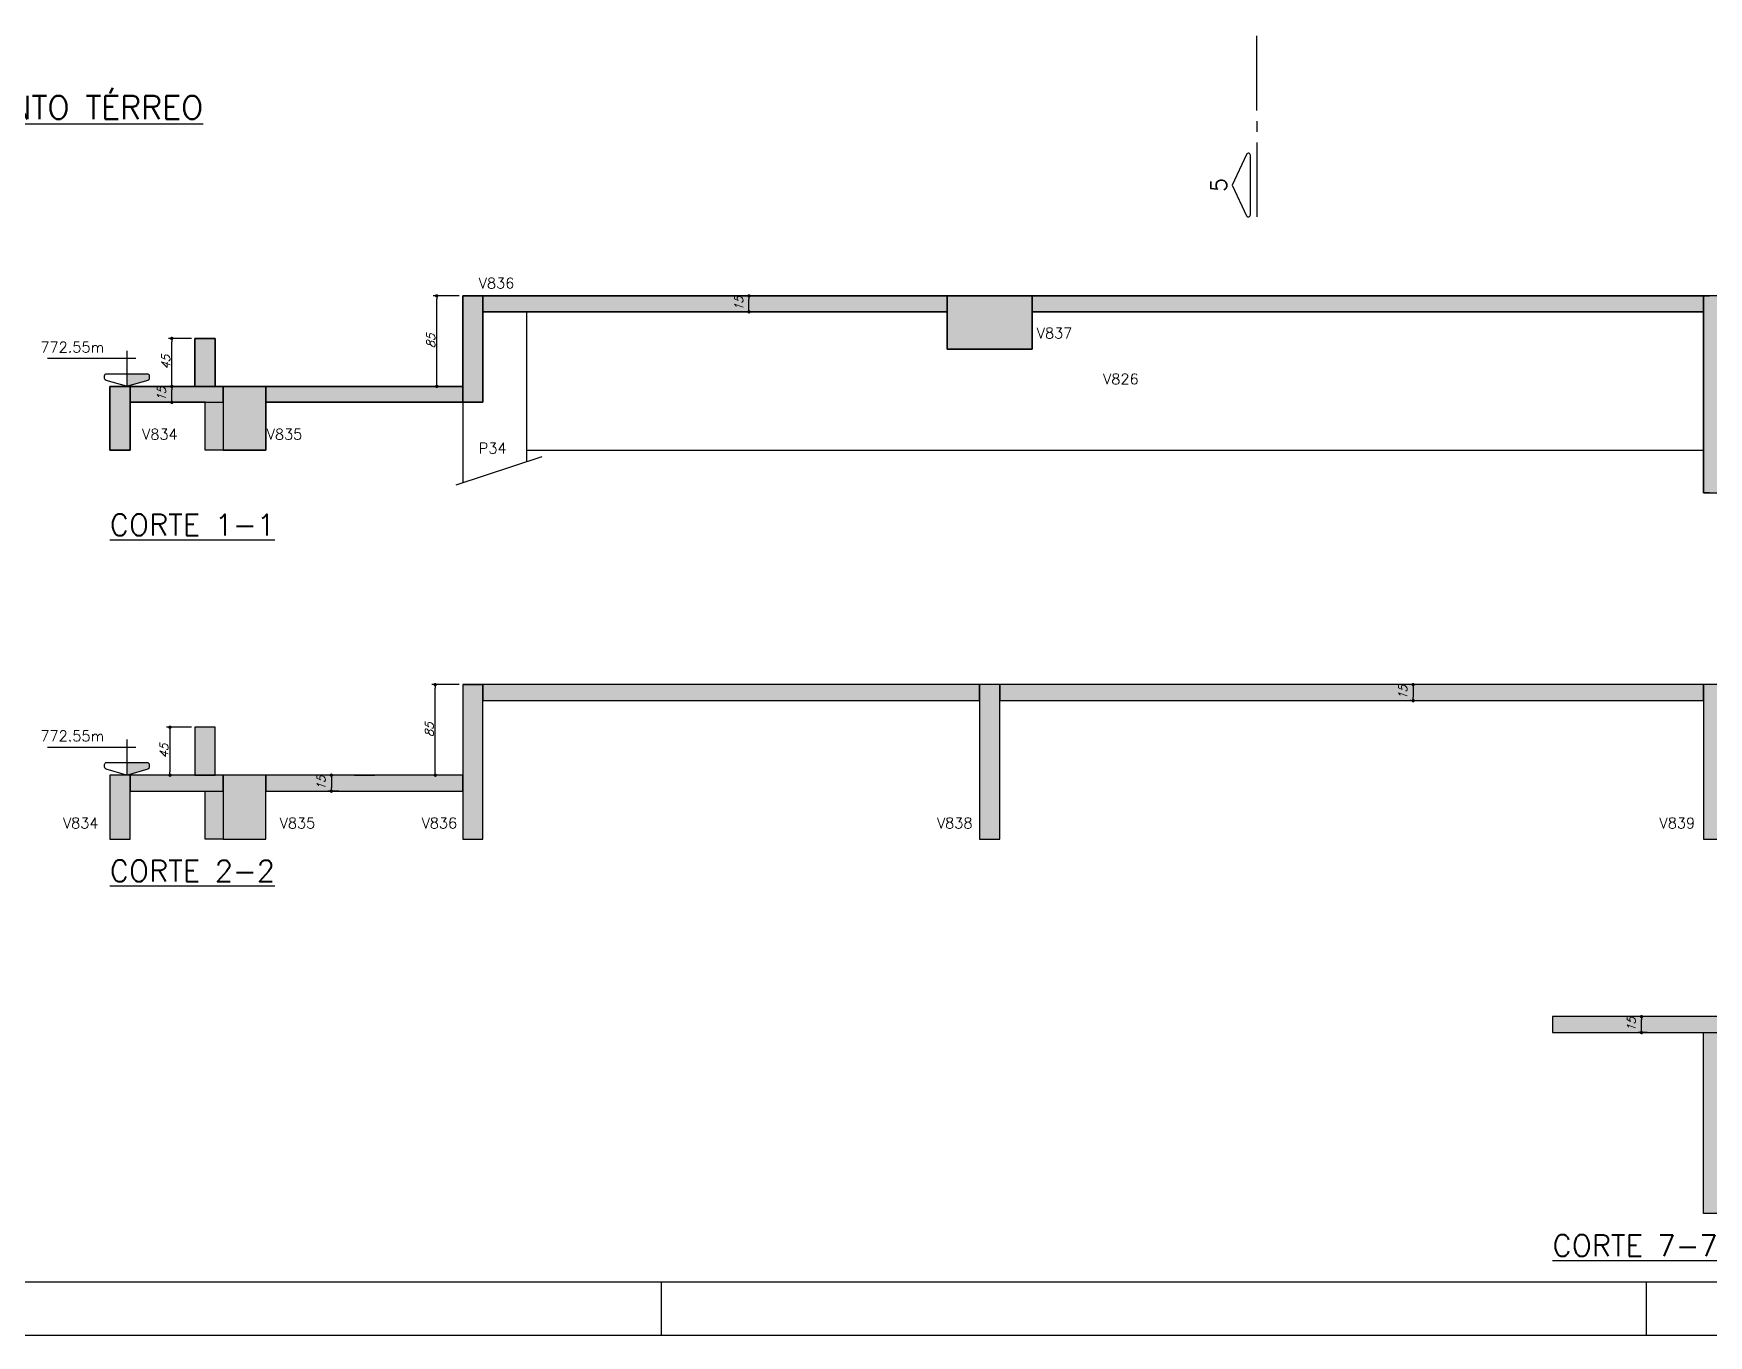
# Model space of a CAD drawing. Extents: x -5173 to 5397, y -2411 to 2089.
# Drawn here: x -3518 to -1945, y -2411 to -1189 of the extents above; entities that cross this region are included whole.
import ezdxf
from ezdxf.enums import TextEntityAlignment as Align

# ---------------------------------------------------------------- set-up
doc = ezdxf.new("R2010")
doc.units = 0
doc.header["$LTSCALE"] = 50
doc.header["$MEASUREMENT"] = 0
doc.layers.get('0').update_dxf_attribs({"linetype": 'CONTINUOUS'})
doc.layers.get('DEFPOINTS').update_dxf_attribs({"linetype": 'CONTINUOUS'})
for name, color, linetype in [('F-CORTE', 4, 'CONTINUOUS'), ('F-CORTE-INDICAÇÃO', 4, 'CONTINUOUS'), ('F-COTAS', 106, 'CONTINUOUS'), ('F-MARGEM', 1, 'CONTINUOUS'), ('F-NÍVEL-VISTA', 2, 'CONTINUOUS'), ('F-SOLIDO-CORTE', 71, 'CONTINUOUS'), ('F-TEXTO', 6, 'CONTINUOUS'), ('F-TEXTO-YELLOW', 2, 'CONTINUOUS'), ('F-VISTA', 1, 'CONTINUOUS')]:
    doc.layers.add(name, color=color, linetype=linetype)
doc.styles.add('CP-TEXT-INCL', font='simplex.shx', dxfattribs={"oblique": 20})
doc.styles.add('MCP', font='simplex.shx')
doc.styles.add('ROMANS', font='simplex.shx')
doc.dimstyles.new('CP-COTAS-50', dxfattribs={"dimscale": 0.64, "dimtxt": 12.5, "dimasz": 5, "dimexe": 5, "dimexo": 5, "dimgap": 2.5, "dimtad": 1, "dimdec": 1, "dimdsep": 46, "dimtxsty": 'CP-TEXT-INCL', "dimblk1": 'DOT', "dimblk2": 'DOT', "dimsah": 1, "dimcen": 9, "dimclrd": 256, "dimclre": 256, "dimclrt": 256, "dimadec": 0, "dimazin": 0, "dimtfac": 1, "dimtdec": 1, "dimtmove": 2, "dimatfit": 3, "dimldrblk": 'DOT', "dimfxl": 0, "dimtolj": 1, "dimarcsym": 0})

# ---------------------------------------------------------------- blocks, each defined once
blk = doc.blocks.new('A0-5L_900')
at = {"layer": 'F-MARGEM', "color": 2}
for p, q in [((44.9, 1), (44.9, 0)), ((63.4, 1), (63.4, 0))]:
    blk.add_line(p, q, dxfattribs=at)
blk.add_lwpolyline([(0, 0), (0, 90), (211.4, 90), (211.4, 0)], close=True, dxfattribs=at)
at = {"layer": 'F-MARGEM', "color": 7}
blk.add_lwpolyline([(2.5, 89), (210.4, 89), (210.4, 1), (2.5, 1)], close=True, dxfattribs=at)
blk = doc.blocks.new('*U218')
at = {"layer": 'F-CORTE-INDICAÇÃO'}
for p, q in [((-100, 0), (-170, 0)), ((-80, 0), (-90, 0)), ((-70, 0), (0, 0))]:
    blk.add_line(p, q, dxfattribs=at)
blk.add_lwpolyline([(-112, 6, 0.802585), (-111.2, 9.8), (-140, 23.3), (-168.8, 9.8, 0.802585), (-168, 6)], format="xyb", close=True, dxfattribs=at)
at = {"layer": 'F-CORTE-INDICAÇÃO', "style": 'ROMANS'}
blk.add_attdef('CORTE', text='', height=15, dxfattribs=at).set_placement((-140, 35.8), align=Align.MIDDLE_CENTER)
at = {"layer": 'F-CORTE-INDICAÇÃO', "color": 2, "style": 'ROMANS'}
blk.add_attdef('FOLHA', text='', height=12, dxfattribs=at).set_placement((-140, -10), align=Align.MIDDLE_CENTER)
blk = doc.blocks.new('_DOT')
at = {"color": 0, "linetype": 'ByBlock'}
blk.add_line((-0.5, 0), (-1, 0), dxfattribs=at)
at = {"color": 0, "linetype": 'ByBlock', "const_width": 0.5}
blk.add_lwpolyline([(-0.25, 0, 1), (0.25, 0, 1)], format="xyb", close=True, dxfattribs=at)
blk = doc.blocks.new('*D238')
at = {"layer": 'DEFPOINTS', "color": 0, "linetype": 'Continuous', "transparency": 16777216}
for p in [(-3388.3, -1475.2), (-3366.5, -1475.2), (-3366.5, -1520.2)]:
    blk.add_point(p, dxfattribs=at)
at = {"layer": 'F-COTAS', "linetype": 'Continuous', "lineweight": -2, "transparency": 16777216}
for p, q in [((-3369.7, -1475.2), (-3391.5, -1475.2)), ((-3388.3, -1517), (-3388.3, -1478.4)), ((-3369.7, -1520.2), (-3391.5, -1520.2))]:
    blk.add_line(p, q, dxfattribs=at)
at = {"layer": 'F-COTAS', "linetype": 'Continuous', "lineweight": -2, "transparency": 16777216, "xscale": 3.2, "yscale": 3.2, "zscale": 3.2}
for p, rotation in [((-3388.3, -1475.2), 90), ((-3388.3, -1520.2), 270)]:
    blk.add_blockref('_DOT', p, dxfattribs=dict(at, rotation=rotation))
at = {"layer": 'F-COTAS', "linetype": 'Continuous', "transparency": 16777216, "insert": (-3393.9, -1497.7), "char_height": 8, "attachment_point": 5, "rotation": 90, "style": 'CP-TEXT-INCL'}
blk.add_mtext('\\A1;45', dxfattribs=at)
blk = doc.blocks.new('*D239')
at = {"layer": 'DEFPOINTS', "color": 0, "linetype": 'Continuous', "transparency": 16777216}
for p in [(-3139.4, -1435.2), (-3115, -1435.2), (-3115.5, -1520.2)]:
    blk.add_point(p, dxfattribs=at)
at = {"layer": 'F-COTAS', "linetype": 'Continuous', "lineweight": -2, "transparency": 16777216}
for p, q in [((-3118.2, -1435.2), (-3142.6, -1435.2)), ((-3139.4, -1517), (-3139.4, -1438.4)), ((-3118.7, -1520.2), (-3142.6, -1520.2))]:
    blk.add_line(p, q, dxfattribs=at)
at = {"layer": 'F-COTAS', "linetype": 'Continuous', "lineweight": -2, "transparency": 16777216, "xscale": 3.2, "yscale": 3.2, "zscale": 3.2}
for p, rotation in [((-3139.4, -1435.2), 90), ((-3139.4, -1520.2), 270)]:
    blk.add_blockref('_DOT', p, dxfattribs=dict(at, rotation=rotation))
at = {"layer": 'F-COTAS', "linetype": 'Continuous', "transparency": 16777216, "insert": (-3145, -1477.7), "char_height": 8, "attachment_point": 5, "rotation": 90, "style": 'CP-TEXT-INCL'}
blk.add_mtext('\\A1;85', dxfattribs=at)
blk = doc.blocks.new('*D242')
at = {"layer": 'DEFPOINTS', "color": 0, "linetype": 'Continuous', "transparency": 16777216}
for p in [(-3140.8, -1800.3), (-3115, -1800.3), (-3115, -1885.3)]:
    blk.add_point(p, dxfattribs=at)
at = {"layer": 'F-COTAS', "linetype": 'Continuous', "lineweight": -2, "transparency": 16777216}
for p, q in [((-3118.2, -1800.3), (-3144, -1800.3)), ((-3140.8, -1882.1), (-3140.8, -1803.5)), ((-3118.2, -1885.3), (-3144, -1885.3))]:
    blk.add_line(p, q, dxfattribs=at)
at = {"layer": 'F-COTAS', "linetype": 'Continuous', "lineweight": -2, "transparency": 16777216, "xscale": 3.2, "yscale": 3.2, "zscale": 3.2}
for p, rotation in [((-3140.8, -1800.3), 90), ((-3140.8, -1885.3), 270)]:
    blk.add_blockref('_DOT', p, dxfattribs=dict(at, rotation=rotation))
at = {"layer": 'F-COTAS', "linetype": 'Continuous', "transparency": 16777216, "insert": (-3146.4, -1842.8), "char_height": 8, "attachment_point": 5, "rotation": 90, "style": 'CP-TEXT-INCL'}
blk.add_mtext('\\A1;85', dxfattribs=at)
blk = doc.blocks.new('*D243')
at = {"layer": 'DEFPOINTS', "color": 0, "linetype": 'Continuous', "transparency": 16777216}
for p in [(-3366.5, -1840.3), (-3390, -1885.3), (-3381.7, -1885.3)]:
    blk.add_point(p, dxfattribs=at)
at = {"layer": 'F-COTAS', "linetype": 'Continuous', "lineweight": -2, "transparency": 16777216}
for p, q in [((-3369.7, -1840.3), (-3393.2, -1840.3)), ((-3390, -1843.5), (-3390, -1882.1)), ((-3384.9, -1885.3), (-3393.2, -1885.3))]:
    blk.add_line(p, q, dxfattribs=at)
at = {"layer": 'F-COTAS', "linetype": 'Continuous', "lineweight": -2, "transparency": 16777216, "xscale": 3.2, "yscale": 3.2, "zscale": 3.2}
for p, rotation in [((-3390, -1840.3), 90), ((-3390, -1885.3), 270)]:
    blk.add_blockref('_DOT', p, dxfattribs=dict(at, rotation=rotation))
at = {"layer": 'F-COTAS', "linetype": 'Continuous', "transparency": 16777216, "insert": (-3395.6, -1862.8), "char_height": 8, "attachment_point": 5, "rotation": 90, "style": 'CP-TEXT-INCL'}
blk.add_mtext('\\A1;45', dxfattribs=at)
blk = doc.blocks.new('*D729')
at = {"layer": 'DEFPOINTS', "color": 0, "linetype": 'Continuous', "transparency": 16777216}
for p in [(-2007.7, -2112), (-2001.5, -2112), (-1999.2, -2127)]:
    blk.add_point(p, dxfattribs=at)
at = {"layer": 'F-COTAS', "linetype": 'Continuous', "lineweight": -2, "transparency": 16777216}
for p, q in [((-2004.7, -2112), (-2010.9, -2112)), ((-2007.7, -2123.8), (-2007.7, -2115.2)), ((-2002.4, -2127), (-2010.9, -2127))]:
    blk.add_line(p, q, dxfattribs=at)
at = {"layer": 'F-COTAS', "linetype": 'Continuous', "lineweight": -2, "transparency": 16777216, "xscale": 3.2, "yscale": 3.2, "zscale": 3.2}
for p, rotation in [((-2007.7, -2112), 90), ((-2007.7, -2127), 270)]:
    blk.add_blockref('_DOT', p, dxfattribs=dict(at, rotation=rotation))
at = {"layer": 'F-COTAS', "linetype": 'Continuous', "transparency": 16777216, "insert": (-2017.3, -2119.5), "char_height": 8, "attachment_point": 5, "rotation": 90, "style": 'CP-TEXT-INCL'}
blk.add_mtext('\\A1;15', dxfattribs=at)
blk = doc.blocks.new('Nível - Vista')
at = {"layer": 'F-NÍVEL-VISTA'}
blk.add_hatch(color=71, dxfattribs=at).paths.add_polyline_path([(0, 0.238), (-0.38, 0.238, 0.414214), (-0.42, 0.198), (-0.42, 0.148, 0.331206), (-0.391, 0.11), (-0.011, 0.002, 0.072993), (0, 0)])
at = {"layer": 'F-NÍVEL-VISTA', "color": 2}
for p, q in [((0, 0.67), (0, 0)), ((-0.168, 0.521), (1.493, 0.521))]:
    blk.add_line(p, q, dxfattribs=at)
blk.add_lwpolyline([(-0.011, 0.002, 0.146769), (0.011, 0.002), (0.391, 0.11, 0.331206), (0.42, 0.148), (0.42, 0.198, 0.414214), (0.38, 0.238), (-0.38, 0.238, 0.414214), (-0.42, 0.198), (-0.42, 0.148, 0.331206), (-0.391, 0.11), (-0.011, 0.002, 0.146769), (0.011, 0.002)], format="xyb", dxfattribs=at)
at = {"layer": 'F-TEXTO', "color": 3, "style": 'MCP'}
for tag, p in [('NÍVEL', (1.026, 0.636)), ('NÍVEL_DETALHE', (1.02, 0.186))]:
    blk.add_attdef(tag, text='', height=0.2, dxfattribs=at).set_placement(p, align=Align.CENTER)
blk = doc.blocks.new('*D730')
at = {"layer": 'DEFPOINTS', "color": 0, "linetype": 'Continuous', "transparency": 16777216}
for p in [(-3388.3, -1520.2), (-3377.2, -1520.2), (-3377.2, -1535.2)]:
    blk.add_point(p, dxfattribs=at)
at = {"layer": 'F-COTAS', "linetype": 'Continuous', "lineweight": -2, "transparency": 16777216}
for p, q in [((-3380.4, -1520.2), (-3391.5, -1520.2)), ((-3388.3, -1532), (-3388.3, -1523.4)), ((-3380.4, -1535.2), (-3391.5, -1535.2))]:
    blk.add_line(p, q, dxfattribs=at)
at = {"layer": 'F-COTAS', "linetype": 'Continuous', "lineweight": -2, "transparency": 16777216, "xscale": 3.2, "yscale": 3.2, "zscale": 3.2}
for p, rotation in [((-3388.3, -1520.2), 90), ((-3388.3, -1535.2), 270)]:
    blk.add_blockref('_DOT', p, dxfattribs=dict(at, rotation=rotation))
at = {"layer": 'F-COTAS', "linetype": 'Continuous', "transparency": 16777216, "insert": (-3397.9, -1527.7), "char_height": 8, "attachment_point": 5, "rotation": 90, "style": 'CP-TEXT-INCL'}
blk.add_mtext('\\A1;15', dxfattribs=at)
blk = doc.blocks.new('*D731')
at = {"layer": 'DEFPOINTS', "color": 0, "linetype": 'Continuous', "transparency": 16777216}
for p in [(-2846.1, -1435.2), (-2835.2, -1435.2), (-2835.2, -1450.2)]:
    blk.add_point(p, dxfattribs=at)
at = {"layer": 'F-COTAS', "linetype": 'Continuous', "lineweight": -2, "transparency": 16777216}
for p, q in [((-2838.4, -1435.2), (-2849.3, -1435.2)), ((-2846.1, -1447), (-2846.1, -1438.4)), ((-2838.4, -1450.2), (-2849.3, -1450.2))]:
    blk.add_line(p, q, dxfattribs=at)
at = {"layer": 'F-COTAS', "linetype": 'Continuous', "lineweight": -2, "transparency": 16777216, "xscale": 3.2, "yscale": 3.2, "zscale": 3.2}
for p, rotation in [((-2846.1, -1435.2), 90), ((-2846.1, -1450.2), 270)]:
    blk.add_blockref('_DOT', p, dxfattribs=dict(at, rotation=rotation))
at = {"layer": 'F-COTAS', "linetype": 'Continuous', "transparency": 16777216, "insert": (-2855.7, -1442.7), "char_height": 8, "attachment_point": 5, "rotation": 90, "style": 'CP-TEXT-INCL'}
blk.add_mtext('\\A1;15', dxfattribs=at)
blk = doc.blocks.new('*D735')
at = {"layer": 'DEFPOINTS', "color": 0, "linetype": 'Continuous', "transparency": 16777216}
for p in [(-2221.3, -1800.3), (-2222.2, -1815.3), (-2221.3, -1815.3)]:
    blk.add_point(p, dxfattribs=at)
at = {"layer": 'F-COTAS', "linetype": 'Continuous', "lineweight": -2, "transparency": 16777216}
for p, q in [((-2224.5, -1800.3), (-2225.4, -1800.3)), ((-2222.2, -1803.5), (-2222.2, -1812.1)), ((-2224.5, -1815.3), (-2225.4, -1815.3))]:
    blk.add_line(p, q, dxfattribs=at)
at = {"layer": 'F-COTAS', "linetype": 'Continuous', "lineweight": -2, "transparency": 16777216, "xscale": 3.2, "yscale": 3.2, "zscale": 3.2}
for p, rotation in [((-2222.2, -1800.3), 90), ((-2222.2, -1815.3), 270)]:
    blk.add_blockref('_DOT', p, dxfattribs=dict(at, rotation=rotation))
at = {"layer": 'F-COTAS', "linetype": 'Continuous', "transparency": 16777216, "insert": (-2231.8, -1807.8), "char_height": 8, "attachment_point": 5, "rotation": 90, "style": 'CP-TEXT-INCL'}
blk.add_mtext('\\A1;15', dxfattribs=at)
blk = doc.blocks.new('*D736')
at = {"layer": 'DEFPOINTS', "color": 0, "linetype": 'Continuous', "transparency": 16777216}
for p in [(-3228.3, -1885.3), (-3238.4, -1900.3), (-3228.3, -1900.3)]:
    blk.add_point(p, dxfattribs=at)
at = {"layer": 'F-COTAS', "linetype": 'Continuous', "lineweight": -2, "transparency": 16777216}
for p, q in [((-3231.5, -1885.3), (-3241.6, -1885.3)), ((-3231.5, -1900.3), (-3241.6, -1900.3)), ((-3238.4, -1888.5), (-3238.4, -1897.1))]:
    blk.add_line(p, q, dxfattribs=at)
at = {"layer": 'F-COTAS', "linetype": 'Continuous', "lineweight": -2, "transparency": 16777216, "xscale": 3.2, "yscale": 3.2, "zscale": 3.2}
for p, rotation in [((-3238.4, -1885.3), 90), ((-3238.4, -1900.3), 270)]:
    blk.add_blockref('_DOT', p, dxfattribs=dict(at, rotation=rotation))
at = {"layer": 'F-COTAS', "linetype": 'Continuous', "transparency": 16777216, "insert": (-3248, -1892.8), "char_height": 8, "attachment_point": 5, "rotation": 90, "style": 'CP-TEXT-INCL'}
blk.add_mtext('\\A1;15', dxfattribs=at)

msp = doc.modelspace()

# ---------------------------------------------------------------- hatches: boundary and pattern name
at = {"layer": 'F-SOLIDO-CORTE', "linetype": 'Continuous'}
for points in [[(-3115, -1479.156), (-3115, -1503.002), (-3115, -1535.16), (-3108.89, -1535.16), (-3100.531, -1535.16), (-3096, -1535.16), (-3096, -1491.163), (-3096, -1467.318), (-3096, -1435.16), (-3104.359, -1435.16), (-3108.89, -1435.16), (-3115, -1435.16)], [(-3096, -1441.759), (-3096, -1445.336), (-3096, -1450.16), (-3082.815, -1450.16), (-2887.977, -1450.16), (-2782.377, -1450.16), (-2781.863, -1450.16), (-2781.592, -1450.16), (-2776.675, -1450.16), (-2774.277, -1450.16), (-2660, -1450.16), (-2660, -1442.994), (-2660, -1439.5), (-2660, -1435.16), (-2774.277, -1435.16), (-2779.065, -1435.16), (-2781.592, -1435.16), (-2782.101, -1435.16), (-2782.377, -1435.16), (-2977.215, -1435.16), (-3082.815, -1435.16), (-3096, -1435.16)], [(-2660, -1459.047), (-2660, -1470.694), (-2660, -1485.16), (-2636.855, -1485.16), (-2636.717, -1485.16), (-2636.656, -1485.16), (-2633.237, -1485.16), (-2631.851, -1485.16), (-2625.354, -1485.16), (-2622.897, -1485.16), (-2614.392, -1485.16), (-2611.26, -1485.16), (-2602.474, -1485.16), (-2599.152, -1485.16), (-2591.856, -1485.16), (-2588.896, -1485.16), (-2584.29, -1485.16), (-2582.242, -1485.16), (-2580.735, -1485.16), (-2580, -1485.16), (-2580, -1461.273), (-2580, -1449.625), (-2580, -1435.16), (-2581.552, -1435.16), (-2582.242, -1435.16), (-2586.976, -1435.16), (-2588.896, -1435.16), (-2596.338, -1435.16), (-2599.152, -1435.16), (-2608.001, -1435.16), (-2611.26, -1435.16), (-2619.704, -1435.16), (-2622.897, -1435.16), (-2629.267, -1435.16), (-2631.851, -1435.16), (-2635.177, -1435.16), (-2636.656, -1435.16), (-2636.79, -1435.16), (-2636.855, -1435.16), (-2660, -1435.16)], [(-2161.569, -1435.16), (-2165.783, -1435.16), (-2167.416, -1435.16), (-2168.3, -1435.16), (-2445.054, -1435.16), (-2580, -1435.16), (-2580, -1442.326), (-2580, -1445.82), (-2580, -1450.16), (-2313.008, -1450.16), (-2168.3, -1450.16), (-2166.652, -1450.16), (-2165.783, -1450.16), (-2157.583, -1450.16), (-2153.585, -1450.16), (-1971.176, -1450.16), (-1970.163, -1450.16), (-1969.713, -1450.16), (-1965.48, -1450.16), (-1963.764, -1450.16), (-1956.682, -1450.16), (-1954.004, -1450.16), (-1950.727, -1450.16), (-1949.5, -1450.16), (-1949.5, -1441.671), (-1949.5, -1438.492), (-1949.5, -1435.16), (-1952.768, -1435.16), (-1954.004, -1435.16), (-1960.947, -1435.16), (-1963.764, -1435.16), (-1967.882, -1435.16), (-1969.713, -1435.16), (-1970.697, -1435.16), (-1971.176, -1435.16), (-2153.585, -1435.16)], [(-1949.5, -1539.857), (-1949.5, -1579.059), (-1949.5, -1620.16), (-1943.946, -1620.16), (-1938.587, -1620.16), (-1936.613, -1620.16), (-1927.932, -1620.16), (-1924.649, -1620.16), (-1924.5, -1620.16), (-1924.5, -1516.11), (-1924.5, -1476.717), (-1924.5, -1435.16), (-1924.649, -1435.16), (-1933.393, -1435.16), (-1936.613, -1435.16), (-1941.948, -1435.16), (-1943.946, -1435.16), (-1949.5, -1435.16)], [(-3351.075, -1520.16), (-3347.5, -1520.16), (-3347.5, -1511.939), (-3347.5, -1503.28), (-3347.5, -1475.16), (-3350.871, -1475.16), (-3354.469, -1475.16), (-3366.5, -1475.16), (-3366.5, -1483.144), (-3366.5, -1491.664), (-3366.5, -1520.16), (-3354.469, -1520.16)], [(-3440.39, -1520.16), (-3446.5, -1520.16), (-3446.5, -1546.558), (-3446.5, -1560.865), (-3446.5, -1580.16), (-3440.39, -1580.16), (-3432.031, -1580.16), (-3427.5, -1580.16), (-3427.5, -1553.762), (-3427.5, -1539.455), (-3427.5, -1520.16), (-3435.859, -1520.16)], [(-3427.5, -1526.759), (-3427.5, -1530.336), (-3427.5, -1535.16), (-3407.884, -1535.16), (-3369.387, -1535.16), (-3348.522, -1535.16), (-3346.526, -1535.16), (-3345.79, -1535.16), (-3340, -1535.16), (-3340, -1526.593), (-3340, -1523.437), (-3340, -1520.16), (-3345.79, -1520.16), (-3347.562, -1520.16), (-3348.522, -1520.16), (-3387.019, -1520.16), (-3407.884, -1520.16), (-3427.5, -1520.16)], [(-3340, -1554.429), (-3340, -1567.05), (-3340, -1580.16), (-3331.26, -1580.16), (-3308.414, -1580.16), (-3300, -1580.16), (-3300, -1545.891), (-3300, -1533.27), (-3300, -1520.16), (-3322.846, -1520.16), (-3331.26, -1520.16), (-3340, -1520.16)], [(-3268.74, -1520.16), (-3291.586, -1520.16), (-3300, -1520.16), (-3300, -1528.727), (-3300, -1531.882), (-3300, -1535.16), (-3277.154, -1535.16), (-3268.74, -1535.16), (-3264.37, -1535.16), (-3228.317, -1535.16), (-3218.624, -1535.16), (-3213.371, -1535.16), (-3149.576, -1535.16), (-3115, -1535.16), (-3115, -1528.56), (-3115, -1524.984), (-3115, -1520.16), (-3178.795, -1520.16), (-3213.371, -1520.16), (-3224.294, -1520.16), (-3228.317, -1520.16), (-3264.37, -1520.16)], [(-3111.812, -1800.257), (-3115, -1800.257), (-3115, -1891.156), (-3115, -1920.926), (-3115, -1945.257), (-3111.812, -1945.257), (-3099.901, -1945.257), (-3096, -1945.257), (-3096, -1854.359), (-3096, -1824.589), (-3096, -1800.257), (-3107.911, -1800.257)], [(-3000.224, -1800.257), (-3096, -1800.257), (-3096, -1809.661), (-3096, -1812.74), (-3096, -1815.257), (-2803.558, -1815.257), (-2707.781, -1815.257), (-2629.5, -1815.257), (-2629.5, -1805.854), (-2629.5, -1802.775), (-2629.5, -1800.257), (-2707.781, -1800.257)], [(-2629.5, -1891.156), (-2629.5, -1920.926), (-2629.5, -1945.257), (-2626.312, -1945.257), (-2614.401, -1945.257), (-2610.5, -1945.257), (-2610.5, -1854.359), (-2610.5, -1824.589), (-2610.5, -1800.257), (-2622.411, -1800.257), (-2626.312, -1800.257), (-2629.5, -1800.257)], [(-2610.5, -1800.257), (-2610.5, -1809.661), (-2610.5, -1812.74), (-2610.5, -1815.257), (-2196.128, -1815.257), (-2060.419, -1815.257), (-1949.5, -1815.257), (-1949.5, -1805.854), (-1949.5, -1802.775), (-1949.5, -1800.257), (-2060.419, -1800.257), (-2474.791, -1800.257)], [(-1949.5, -1891.156), (-1949.5, -1920.926), (-1949.5, -1945.257), (-1946.312, -1945.257), (-1934.401, -1945.257), (-1930.5, -1945.257), (-1930.5, -1854.359), (-1930.5, -1824.589), (-1930.5, -1800.257), (-1942.411, -1800.257), (-1946.312, -1800.257), (-1949.5, -1800.257)], [(-3357.588, -1885.257), (-3347.5, -1885.257), (-3347.5, -1874.748), (-3347.5, -1850.312), (-3347.5, -1840.257), (-3351.617, -1840.257), (-3361.927, -1840.257), (-3366.5, -1840.257), (-3366.5, -1850.008), (-3366.5, -1874.427), (-3366.5, -1885.257), (-3361.927, -1885.257)], [(-3434.842, -1885.257), (-3446.5, -1885.257), (-3446.5, -1895.809), (-3446.5, -1908.444), (-3446.5, -1945.257), (-3434.842, -1945.257), (-3431.501, -1945.257), (-3427.5, -1945.257), (-3427.5, -1934.706), (-3427.5, -1922.071), (-3427.5, -1885.257), (-3430.841, -1885.257)], [(-3427.5, -1885.257), (-3427.5, -1887.895), (-3427.5, -1891.054), (-3427.5, -1900.257), (-3412.112, -1900.257), (-3393.686, -1900.257), (-3385.287, -1900.257), (-3378.141, -1900.257), (-3340, -1900.257), (-3340, -1895.685), (-3340, -1891.796), (-3340, -1885.257), (-3378.141, -1885.257), (-3385.215, -1885.257), (-3393.686, -1885.257), (-3409.074, -1885.257)], [(-3340, -1903.545), (-3340, -1919.104), (-3340, -1945.257), (-3322.564, -1945.257), (-3310.372, -1945.257), (-3300, -1945.257), (-3300, -1926.969), (-3300, -1911.411), (-3300, -1885.257), (-3312.192, -1885.257), (-3322.564, -1885.257), (-3340, -1885.257)], [(-3219.359, -1885.257), (-3282.564, -1885.257), (-3300, -1885.257), (-3300, -1889.829), (-3300, -1893.719), (-3300, -1900.257), (-3282.564, -1900.257), (-3219.359, -1900.257), (-3144.841, -1900.257), (-3115, -1900.257), (-3115, -1891.744), (-3115, -1888.335), (-3115, -1885.257), (-3171.388, -1885.257)], [(-2078.45, -2112.039), (-2091.247, -2112.039), (-2091.247, -2114.271), (-2091.247, -2114.392), (-2091.247, -2114.493), (-2091.247, -2116.372), (-2091.247, -2117.793), (-2091.247, -2118.241), (-2091.247, -2118.607), (-2091.247, -2119.044), (-2091.247, -2119.369), (-2091.247, -2119.485), (-2091.247, -2127.039), (-1999.163, -2127.039), (-1975.662, -2127.039), (-1958.205, -2127.039), (-1957.866, -2127.039), (-1957.617, -2127.039), (-1956.23, -2127.039), (-1955.228, -2127.039), (-1952.944, -2127.039), (-1951.309, -2127.039), (-1950.254, -2127.039), (-1949.5, -2127.039), (-1949.5, -2124.307), (-1949.5, -2122.354), (-1949.5, -2112.039), (-1950.554, -2112.039), (-1951.309, -2112.039), (-1953.584, -2112.039), (-1955.228, -2112.039), (-1956.607, -2112.039), (-1957.617, -2112.039), (-1957.954, -2112.039), (-1958.205, -2112.039), (-2059.497, -2112.039)]]:
    msp.add_hatch(color=256, dxfattribs=at).paths.add_polyline_path(points, flags=16)
for points in [[(-3340, -1535.16), (-3357, -1535.16), (-3357, -1580.16), (-3340, -1580.16)], [(-3340, -1900.257), (-3357, -1900.257), (-3357, -1945.257), (-3340, -1945.257)], [(-1924.5, -2112.039), (-1925.554, -2112.039), (-2078.45, -2112.039), (-2091.247, -2112.039), (-2091.247, -2114.271), (-2091.247, -2114.392), (-2091.247, -2114.493), (-2091.247, -2116.372), (-2091.247, -2117.793), (-2091.247, -2118.241), (-2091.247, -2118.607), (-2091.247, -2119.044), (-2091.247, -2119.369), (-2091.247, -2119.485), (-2091.247, -2127.039), (-1999.163, -2127.039), (-1975.662, -2127.039), (-1958.205, -2127.039), (-1957.866, -2127.039), (-1957.617, -2127.039), (-1931.23, -2127.039), (-1930.228, -2127.039), (-1927.944, -2127.039), (-1926.309, -2127.039), (-1925.254, -2127.039), (-1924.5, -2127.039), (-1924.5, -2124.307), (-1924.5, -2122.354)], [(-1924.5, -2127.039), (-1925.254, -2127.039), (-1926.309, -2127.039), (-1927.944, -2127.039), (-1930.228, -2127.039), (-1931.23, -2127.039), (-1949.5, -2127.039), (-1949.5, -2297.039), (-1924.5, -2297.039)]]:
    msp.add_hatch(color=256, dxfattribs=at).paths.add_polyline_path(points)

# ---------------------------------------------------------------- linework, layer by layer
at = {"layer": 'F-CORTE', "linetype": 'Continuous'}
for points in [[(-3197.5, -1520.16), (-3115, -1520.16), (-3115, -1479.156), (-3115, -1435.16)], [(-3115, -1435.16), (-3082.815, -1435.16), (-2977.215, -1435.16), (-2782.377, -1435.16), (-2782.101, -1435.16), (-2781.592, -1435.16), (-2779.065, -1435.16), (-2774.277, -1435.16), (-2660, -1435.16), (-2636.855, -1435.16), (-2636.79, -1435.16), (-2636.656, -1435.16), (-2635.177, -1435.16), (-2631.851, -1435.16), (-2629.267, -1435.16), (-2622.897, -1435.16), (-2619.704, -1435.16), (-2611.26, -1435.16), (-2608.001, -1435.16), (-2599.152, -1435.16), (-2596.338, -1435.16), (-2588.896, -1435.16), (-2586.976, -1435.16), (-2582.242, -1435.16), (-2581.552, -1435.16), (-2580, -1435.16), (-2161.569, -1435.16), (-1949.5, -1435.16), (-1943.946, -1435.16)], [(-1943.946, -1620.16), (-1949.5, -1620.16), (-1949.5, -1539.857), (-1949.5, -1450.16), (-1950.727, -1450.16), (-1954.004, -1450.16), (-1956.682, -1450.16), (-1963.764, -1450.16), (-1965.48, -1450.16), (-1969.713, -1450.16), (-1970.163, -1450.16), (-1971.176, -1450.16), (-2153.585, -1450.16), (-2157.583, -1450.16), (-2165.783, -1450.16), (-2166.652, -1450.16), (-2168.3, -1450.16), (-2313.008, -1450.16), (-2580, -1450.16), (-2580, -1461.273), (-2580, -1485.16), (-2580.735, -1485.16), (-2582.242, -1485.16), (-2584.29, -1485.16), (-2588.896, -1485.16), (-2591.856, -1485.16), (-2599.152, -1485.16), (-2602.474, -1485.16), (-2611.26, -1485.16), (-2614.392, -1485.16), (-2622.897, -1485.16), (-2625.354, -1485.16), (-2631.851, -1485.16), (-2633.237, -1485.16), (-2636.656, -1485.16), (-2636.717, -1485.16), (-2636.855, -1485.16), (-2660, -1485.16), (-2660, -1459.047), (-2660, -1450.16), (-2774.277, -1450.16), (-2776.675, -1450.16), (-2781.592, -1450.16), (-2781.863, -1450.16), (-2782.377, -1450.16), (-2887.977, -1450.16), (-3082.815, -1450.16), (-3096, -1450.16), (-3096, -1467.318), (-3096, -1491.163), (-3096, -1535.16), (-3100.531, -1535.16), (-3108.89, -1535.16), (-3115, -1535.16), (-3149.576, -1535.16), (-3213.371, -1535.16), (-3218.624, -1535.16), (-3228.317, -1535.16), (-3264.37, -1535.16), (-3268.74, -1535.16), (-3277.154, -1535.16), (-3300, -1535.16), (-3300, -1545.891), (-3300, -1580.16), (-3308.414, -1580.16), (-3331.26, -1580.16), (-3357, -1580.16), (-3357, -1554.429), (-3357, -1535.16)], [(-3357, -1535.16), (-3369.387, -1535.16), (-3407.884, -1535.16), (-3427.5, -1535.16), (-3427.5, -1539.455), (-3427.5, -1553.762), (-3427.5, -1580.16), (-3432.031, -1580.16), (-3440.39, -1580.16), (-3446.5, -1580.16), (-3446.5, -1560.865), (-3446.5, -1546.558), (-3446.5, -1520.16), (-3440.39, -1520.16), (-3427.5, -1520.16), (-3407.884, -1520.16), (-3387.019, -1520.16), (-3366.5, -1520.16), (-3366.5, -1491.664), (-3366.5, -1483.144), (-3366.5, -1475.16), (-3354.469, -1475.16), (-3350.871, -1475.16), (-3347.5, -1475.16), (-3347.5, -1503.28), (-3347.5, -1511.939), (-3347.5, -1520.16), (-3345.79, -1520.16), (-3340, -1520.16), (-3331.26, -1520.16), (-3322.846, -1520.16), (-3300, -1520.16), (-3268.74, -1520.16), (-3197.5, -1520.16)], [(-3115, -1800.257), (-3115, -1800.257), (-3115, -1885.257), (-3197.5, -1885.257)], [(-1431.5, -1800.257), (-1531.047, -1800.257), (-1930.5, -1800.257), (-1942.411, -1800.257), (-1946.312, -1800.257), (-1949.5, -1800.257), (-2610.5, -1800.257), (-2622.411, -1800.257), (-2626.312, -1800.257), (-2629.5, -1800.257), (-3000.224, -1800.257), (-3115, -1800.257)], [(-3340, -1945.257), (-3322.564, -1945.257), (-3310.372, -1945.257), (-3300, -1945.257), (-3300, -1926.969), (-3300, -1911.411), (-3300, -1900.257), (-3282.564, -1900.257), (-3219.359, -1900.257), (-3144.841, -1900.257), (-3115, -1900.257), (-3115, -1920.926), (-3115, -1945.257), (-3111.812, -1945.257), (-3099.901, -1945.257), (-3096, -1945.257), (-3096, -1854.359), (-3096, -1824.589), (-3096, -1815.257), (-2803.558, -1815.257), (-2707.781, -1815.257), (-2629.5, -1815.257), (-2629.5, -1891.156), (-2629.5, -1945.257), (-2626.312, -1945.257), (-2614.401, -1945.257), (-2610.5, -1945.257), (-2610.5, -1854.359), (-2610.5, -1824.589), (-2610.5, -1815.257), (-2196.128, -1815.257), (-2060.419, -1815.257), (-1949.5, -1815.257), (-1949.5, -1891.156), (-1949.5, -1945.257), (-1946.312, -1945.257), (-1934.401, -1945.257)], [(-3197.5, -1885.257), (-3216.5, -1885.257), (-3219.359, -1885.257), (-3300, -1885.257), (-3312.192, -1885.257), (-3322.564, -1885.257), (-3340, -1885.257), (-3347.5, -1885.257), (-3347.5, -1874.748), (-3347.5, -1850.312), (-3347.5, -1840.257), (-3351.617, -1840.257), (-3361.927, -1840.257), (-3366.5, -1840.257), (-3366.5, -1850.008), (-3366.5, -1874.427), (-3366.5, -1885.257), (-3427.5, -1885.257), (-3434.842, -1885.257), (-3446.5, -1885.257), (-3446.5, -1895.809), (-3446.5, -1908.444), (-3446.5, -1945.257), (-3434.842, -1945.257), (-3431.501, -1945.257), (-3427.5, -1945.257), (-3427.5, -1934.706), (-3427.5, -1922.071), (-3427.5, -1900.257), (-3412.112, -1900.257), (-3393.686, -1900.257), (-3385.287, -1900.257), (-3378.141, -1900.257), (-3357, -1900.257)], [(-3340, -1945.257), (-3357, -1945.257), (-3357, -1900.257)], [(-2078.45, -2112.039), (-2091.247, -2112.039), (-2091.247, -2114.271), (-2091.247, -2114.392), (-2091.247, -2114.493), (-2091.247, -2116.372), (-2091.247, -2117.793), (-2091.247, -2118.241), (-2091.247, -2118.607), (-2091.247, -2119.044), (-2091.247, -2119.369), (-2091.247, -2119.485), (-2091.247, -2127.039), (-1999.163, -2127.039), (-1975.662, -2127.039), (-1958.205, -2127.039), (-1957.866, -2127.039), (-1957.617, -2127.039), (-1949.5, -2127.039)], [(-1924.5, -2112.039), (-2078.45, -2112.039)], [(-1924.5, -2127.039), (-1924.5, -2297.039), (-1949.5, -2297.039), (-1949.5, -2127.039)]]:
    msp.add_lwpolyline(points, dxfattribs=at)
at = {"layer": 'F-CORTE', "color": 1, "linetype": 'Continuous'}
msp.add_lwpolyline([(-3121.109, -1612.676), (-3040.233, -1586.031)], dxfattribs=at)
at = {"layer": 'F-SOLIDO-CORTE', "linetype": 'Continuous'}
for points in [[(-3115, -1479.156), (-3115, -1503.002), (-3115, -1535.16), (-3108.89, -1535.16), (-3100.531, -1535.16), (-3096, -1535.16), (-3096, -1491.163), (-3096, -1467.318), (-3096, -1435.16), (-3104.359, -1435.16), (-3108.89, -1435.16), (-3115, -1435.16), (-3115, -1479.156)], [(-3096, -1441.759), (-3096, -1445.336), (-3096, -1450.16), (-3082.815, -1450.16), (-2887.977, -1450.16), (-2782.377, -1450.16), (-2781.863, -1450.16), (-2781.592, -1450.16), (-2776.675, -1450.16), (-2774.277, -1450.16), (-2660, -1450.16), (-2660, -1442.994), (-2660, -1439.5), (-2660, -1435.16), (-2774.277, -1435.16), (-2779.065, -1435.16), (-2781.592, -1435.16), (-2782.101, -1435.16), (-2782.377, -1435.16), (-2977.215, -1435.16), (-3082.815, -1435.16), (-3096, -1435.16), (-3096, -1441.759)], [(-2660, -1459.047), (-2660, -1470.695), (-2660, -1485.16), (-2636.855, -1485.16), (-2636.717, -1485.16), (-2636.656, -1485.16), (-2633.237, -1485.16), (-2631.851, -1485.16), (-2625.354, -1485.16), (-2622.897, -1485.16), (-2614.392, -1485.16), (-2611.26, -1485.16), (-2602.474, -1485.16), (-2599.152, -1485.16), (-2591.856, -1485.16), (-2588.896, -1485.16), (-2584.29, -1485.16), (-2582.242, -1485.16), (-2580.735, -1485.16), (-2580, -1485.16), (-2580, -1461.273), (-2580, -1449.625), (-2580, -1435.16), (-2581.552, -1435.16), (-2582.242, -1435.16), (-2586.976, -1435.16), (-2588.896, -1435.16), (-2596.338, -1435.16), (-2599.152, -1435.16), (-2608.001, -1435.16), (-2611.26, -1435.16), (-2619.704, -1435.16), (-2622.897, -1435.16), (-2629.267, -1435.16), (-2631.851, -1435.16), (-2635.177, -1435.16), (-2636.656, -1435.16), (-2636.79, -1435.16), (-2636.855, -1435.16), (-2660, -1435.16), (-2660, -1459.047)], [(-2161.569, -1435.16), (-2165.783, -1435.16), (-2167.416, -1435.16), (-2168.3, -1435.16), (-2445.054, -1435.16), (-2580, -1435.16), (-2580, -1442.326), (-2580, -1445.82), (-2580, -1450.16), (-2313.008, -1450.16), (-2168.3, -1450.16), (-2166.652, -1450.16), (-2165.783, -1450.16), (-2157.583, -1450.16), (-2153.585, -1450.16), (-1971.176, -1450.16), (-1970.163, -1450.16), (-1969.713, -1450.16), (-1965.48, -1450.16), (-1963.764, -1450.16), (-1956.682, -1450.16), (-1954.004, -1450.16), (-1950.727, -1450.16), (-1949.5, -1450.16), (-1949.5, -1441.671), (-1949.5, -1438.492), (-1949.5, -1435.16), (-1952.768, -1435.16), (-1954.004, -1435.16), (-1960.947, -1435.16), (-1963.764, -1435.16), (-1967.882, -1435.16), (-1969.713, -1435.16), (-1970.697, -1435.16), (-1971.176, -1435.16), (-2153.585, -1435.16), (-2161.569, -1435.16)], [(-1949.5, -1539.857), (-1949.5, -1579.059), (-1949.5, -1620.16), (-1943.946, -1620.16), (-1938.587, -1620.16), (-1936.613, -1620.16), (-1927.932, -1620.16), (-1924.649, -1620.16), (-1924.5, -1620.16), (-1924.5, -1516.11), (-1924.5, -1476.717), (-1924.5, -1435.16), (-1924.649, -1435.16), (-1933.393, -1435.16), (-1936.613, -1435.16), (-1941.948, -1435.16), (-1943.946, -1435.16), (-1949.5, -1435.16), (-1949.5, -1539.857)], [(-3351.075, -1520.16), (-3347.5, -1520.16), (-3347.5, -1511.939), (-3347.5, -1503.28), (-3347.5, -1475.16), (-3350.871, -1475.16), (-3354.469, -1475.16), (-3366.5, -1475.16), (-3366.5, -1483.144), (-3366.5, -1491.665), (-3366.5, -1520.16), (-3354.469, -1520.16), (-3351.075, -1520.16)], [(-3440.39, -1520.16), (-3446.5, -1520.16), (-3446.5, -1546.558), (-3446.5, -1560.865), (-3446.5, -1580.16), (-3440.39, -1580.16), (-3432.031, -1580.16), (-3427.5, -1580.16), (-3427.5, -1553.762), (-3427.5, -1539.455), (-3427.5, -1520.16), (-3435.859, -1520.16), (-3440.39, -1520.16)], [(-3427.5, -1526.759), (-3427.5, -1530.336), (-3427.5, -1535.16), (-3407.884, -1535.16), (-3369.387, -1535.16), (-3348.522, -1535.16), (-3346.526, -1535.16), (-3345.79, -1535.16), (-3340, -1535.16), (-3340, -1526.593), (-3340, -1523.438), (-3340, -1520.16), (-3345.79, -1520.16), (-3347.562, -1520.16), (-3348.522, -1520.16), (-3387.019, -1520.16), (-3407.884, -1520.16), (-3427.5, -1520.16), (-3427.5, -1526.759)], [(-3340, -1554.429), (-3340, -1567.05), (-3340, -1580.16), (-3331.26, -1580.16), (-3308.414, -1580.16), (-3300, -1580.16), (-3300, -1545.891), (-3300, -1533.27), (-3300, -1520.16), (-3322.846, -1520.16), (-3331.26, -1520.16), (-3340, -1520.16), (-3340, -1554.429)], [(-3268.74, -1520.16), (-3291.586, -1520.16), (-3300, -1520.16), (-3300, -1528.727), (-3300, -1531.882), (-3300, -1535.16), (-3277.154, -1535.16), (-3268.74, -1535.16), (-3264.37, -1535.16), (-3228.317, -1535.16), (-3218.624, -1535.16), (-3213.371, -1535.16), (-3149.576, -1535.16), (-3115, -1535.16), (-3115, -1528.56), (-3115, -1524.984), (-3115, -1520.16), (-3178.795, -1520.16), (-3213.371, -1520.16), (-3224.294, -1520.16), (-3228.317, -1520.16), (-3264.37, -1520.16), (-3268.74, -1520.16)], [(-3111.812, -1800.257), (-3115, -1800.257), (-3115, -1891.156), (-3115, -1920.926), (-3115, -1945.257), (-3111.812, -1945.257), (-3099.901, -1945.257), (-3096, -1945.257), (-3096, -1854.359), (-3096, -1824.589), (-3096, -1800.257), (-3107.911, -1800.257), (-3111.812, -1800.257)], [(-3115, -1800.257), (-3113.569, -1800.257), (-3101.981, -1800.257)], [(-3101.981, -1800.257), (-3096, -1800.257)], [(-3000.223, -1800.257), (-3096, -1800.257), (-3096, -1809.661), (-3096, -1812.74), (-3096, -1815.257), (-2803.558, -1815.257), (-2707.781, -1815.257), (-2629.5, -1815.257), (-2629.5, -1805.854), (-2629.5, -1802.775), (-2629.5, -1800.257), (-2707.781, -1800.257), (-3000.223, -1800.257)], [(-2629.5, -1891.156), (-2629.5, -1920.926), (-2629.5, -1945.257), (-2626.312, -1945.257), (-2614.401, -1945.257), (-2610.5, -1945.257), (-2610.5, -1854.359), (-2610.5, -1824.589), (-2610.5, -1800.257), (-2622.411, -1800.257), (-2626.312, -1800.257), (-2629.5, -1800.257), (-2629.5, -1891.156)], [(-2610.5, -1800.257), (-2610.5, -1809.661), (-2610.5, -1812.74), (-2610.5, -1815.257), (-2196.128, -1815.257), (-2060.419, -1815.257), (-1949.5, -1815.257), (-1949.5, -1805.854), (-1949.5, -1802.775), (-1949.5, -1800.257), (-2060.419, -1800.257), (-2474.791, -1800.257), (-2610.5, -1800.257)], [(-1949.5, -1891.156), (-1949.5, -1920.926), (-1949.5, -1945.257), (-1946.312, -1945.257), (-1934.401, -1945.257), (-1930.5, -1945.257), (-1930.5, -1854.359), (-1930.5, -1824.589), (-1930.5, -1800.257), (-1942.411, -1800.257), (-1946.312, -1800.257), (-1949.5, -1800.257), (-1949.5, -1891.156)], [(-3357.588, -1885.257), (-3347.5, -1885.257), (-3347.5, -1874.748), (-3347.5, -1850.312), (-3347.5, -1840.257), (-3351.617, -1840.257), (-3361.927, -1840.257), (-3366.5, -1840.257), (-3366.5, -1850.008), (-3366.5, -1874.427), (-3366.5, -1885.257), (-3361.927, -1885.257), (-3357.588, -1885.257)], [(-3434.842, -1885.257), (-3446.5, -1885.257), (-3446.5, -1895.809), (-3446.5, -1908.444), (-3446.5, -1945.257), (-3434.842, -1945.257), (-3431.501, -1945.257), (-3427.5, -1945.257), (-3427.5, -1934.706), (-3427.5, -1922.071), (-3427.5, -1885.257), (-3430.841, -1885.257), (-3434.842, -1885.257)], [(-3427.5, -1885.257), (-3427.5, -1887.895), (-3427.5, -1891.054), (-3427.5, -1900.257), (-3412.112, -1900.257), (-3393.686, -1900.257), (-3385.287, -1900.257), (-3378.141, -1900.257), (-3340, -1900.257), (-3340, -1895.685), (-3340, -1891.796), (-3340, -1885.257), (-3378.141, -1885.257), (-3385.215, -1885.257), (-3393.686, -1885.257), (-3409.074, -1885.257), (-3427.5, -1885.257)], [(-3340, -1903.545), (-3340, -1919.104), (-3340, -1945.257), (-3322.564, -1945.257), (-3310.372, -1945.257), (-3300, -1945.257), (-3300, -1926.969), (-3300, -1911.411), (-3300, -1885.257), (-3312.192, -1885.257), (-3322.564, -1885.257), (-3340, -1885.257), (-3340, -1903.545)], [(-3219.359, -1885.257), (-3282.564, -1885.257), (-3300, -1885.257), (-3300, -1889.829), (-3300, -1893.719), (-3300, -1900.257), (-3282.564, -1900.257), (-3219.359, -1900.257), (-3144.841, -1900.257), (-3115, -1900.257), (-3115, -1891.744), (-3115, -1888.335), (-3115, -1885.257), (-3171.388, -1885.257), (-3219.359, -1885.257)], [(-3216.5, -1885.257), (-3213.161, -1885.257), (-3206.732, -1885.257), (-3197.5, -1885.257)], [(-2078.45, -2112.039), (-2091.248, -2112.039), (-2091.248, -2114.271), (-2091.248, -2114.392), (-2091.248, -2114.493), (-2091.248, -2116.372), (-2091.248, -2117.793), (-2091.248, -2118.241), (-2091.248, -2118.607), (-2091.248, -2119.044), (-2091.248, -2119.369), (-2091.248, -2119.485), (-2091.248, -2127.039), (-1999.163, -2127.039), (-1975.662, -2127.039), (-1958.205, -2127.039), (-1957.866, -2127.039), (-1957.617, -2127.039), (-1931.23, -2127.039)], [(-1931.607, -2112.039), (-1957.617, -2112.039), (-1957.954, -2112.039), (-1958.205, -2112.039), (-2059.497, -2112.039), (-2078.45, -2112.039)]]:
    msp.add_lwpolyline(points, dxfattribs=at)
at = {"layer": 'F-VISTA', "color": 2, "linetype": 'Continuous'}
for points in [[(-3055, -1450.16), (-3055, -1590.896)], [(-3115, -1535.16), (-3115, -1610.663)], [(-3055, -1580.16), (-1949.5, -1580.16)]]:
    msp.add_lwpolyline(points, dxfattribs=at)

# ---------------------------------------------------------------- block references
at = {"layer": 'F-CORTE-INDICAÇÃO', "linetype": 'Continuous'}
ref = msp.add_blockref('*U218', (-2369.05, -1191.128), dxfattribs=dict(at, rotation=90))
ref.add_attrib('CORTE', '5', dxfattribs={"height": 15, "rotation": 90, "style": 'ROMANS'}).set_placement((-2404.813, -1331.128), align=Align.MIDDLE_CENTER)
at = {"layer": 'F-MARGEM', "linetype": 'Continuous', "xscale": 50, "yscale": 50, "zscale": 50}
msp.add_blockref('A0-5L_900', (-5173.424, -2411.477), dxfattribs=at)
at = {"layer": 'F-NÍVEL-VISTA'}
ref = msp.add_blockref('Nível - Vista', (-3430.429, -1520.16), dxfattribs=dict(at, xscale=-50, yscale=50, zscale=50))
ref.add_attrib('NÍVEL', '772.55m', dxfattribs={"layer": 'F-TEXTO', "color": 3, "height": 10, "style": 'MCP'}).set_placement((-3481.74, -1488.372), align=Align.CENTER)
ref = msp.add_blockref('Nível - Vista', (-3430.429, -1885.257), dxfattribs=dict(at, xscale=-50, yscale=50, zscale=50))
ref.add_attrib('NÍVEL', '772.55m', dxfattribs={"layer": 'F-TEXTO', "color": 3, "height": 10, "style": 'MCP'}).set_placement((-3481.74, -1853.47), align=Align.CENTER)

# ---------------------------------------------------------------- texts
at = {"layer": 'F-CORTE', "color": 6, "linetype": 'Continuous', "style": 'MCP'}
for s, p in [('%%UCORTE 1-1', (-3446.5, -1660.16)), ('%%UCORTE 2-2', (-3446.5, -1985.257)), ('%%UCORTE 7-7', (-2091.247, -2337.039))]:
    msp.add_text(s, height=20, dxfattribs=at).set_placement(p)
at = {"layer": 'F-TEXTO', "style": 'ROMANS'}
msp.add_text('%%UFORMA DO PAVIMENTO TÉRREO', height=21.875, dxfattribs=at).set_placement((-3808.841, -1269.132))
at = {"layer": 'F-TEXTO-YELLOW', "linetype": 'Continuous', "style": 'MCP'}
for s, p in [('V836', (-3099.944, -1428.273)), ('V837', (-2575.753, -1475.16)), ('V826', (-2513.483, -1518.257)), ('V834', (-3416.125, -1570.16)), ('V835', (-3299.125, -1570.16)), ('P34', (-3099.944, -1583.263)), ('V834', (-3490.553, -1935.257)), ('V835', (-3286.935, -1935.257)), ('V836', (-3153.635, -1935.257)), ('V838', (-2669.543, -1935.257)), ('V839', (-1990.752, -1935.257))]:
    msp.add_text(s, height=10, dxfattribs=at).set_placement(p)

# ---------------------------------------------------------------- dimensions: what is measured, and where the dimension line sits
at = {"layer": 'F-COTAS', "linetype": 'Continuous'}
for base, p1, p2, picture, middle in [((-3139.396, -1435.16), (-3115.546, -1520.16), (-3115, -1435.16), '*D239', (-3144.996, -1477.66)), ((-3388.278, -1475.16), (-3366.5, -1520.16), (-3366.5, -1475.16), '*D238', (-3393.878, -1497.66)), ((-3140.778, -1800.257), (-3115, -1885.257), (-3115, -1800.257), '*D242', (-3146.378, -1842.757)), ((-3390.044, -1885.257), (-3366.5, -1840.257), (-3381.678, -1885.257), '*D243', (-3395.644, -1862.757))]:
    dim = msp.add_linear_dim(base=base, p1=p1, p2=p2, angle=90, dimstyle='CP-COTAS-50', dxfattribs=at)
    dim.commit()
    dim.dimension.update_dxf_attribs({"geometry": picture, "text_midpoint": middle})
for base, p1, p2, picture, middle in [((-2846.129, -1435.16), (-2835.177, -1450.16), (-2835.177, -1435.16), '*D731', (-2855.729, -1442.66)), ((-3388.278, -1520.16), (-3377.178, -1535.16), (-3377.178, -1520.16), '*D730', (-3397.878, -1527.66)), ((-2222.225, -1815.257), (-2221.334, -1800.257), (-2221.334, -1815.257), '*D735', (-2231.825, -1807.757)), ((-3238.423, -1900.257), (-3228.332, -1885.257), (-3228.332, -1900.257), '*D736', (-3248.023, -1892.757)), ((-2007.728, -2112.039), (-1999.163, -2127.039), (-2001.475, -2112.039), '*D729', (-2017.328, -2119.539))]:
    dim = msp.add_linear_dim(base=base, p1=p1, p2=p2, angle=90, dimstyle='CP-COTAS-50', override={"dimfxl": 7.5}, dxfattribs=at)
    dim.commit()
    dim.dimension.update_dxf_attribs({"geometry": picture, "text_midpoint": middle})

doc.saveas('drawing.dxf')
